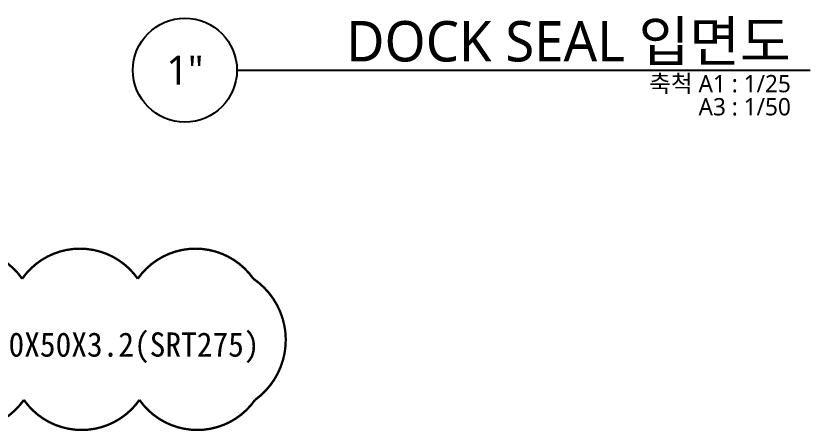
# Model space of a CAD drawing. Header units: millimetres. Extents: x 204328 to 274136, y -196910 to -178068.
# Drawn here: x 230637 to 234073, y -194390 to -192593 of the extents above; entities that cross this region are included whole.
import ezdxf
from ezdxf.enums import TextEntityAlignment as Align

# ---------------------------------------------------------------- set-up
doc = ezdxf.new("R2010")
doc.units = ezdxf.units.MM
for name, color, linetype, lineweight in [('A-MKXS-TEXT1', 3, 'Continuous', 25), ('A-XXXX-SYMB', 7, 'Continuous', 25), ('A-XXXX-TXT1', 3, 'Continuous', 25)]:
    doc.layers.add(name, color=color, linetype=linetype, lineweight=lineweight)
doc.layers.add('REV-202205', color=20, linetype='Continuous', lineweight=25, plot=False)
doc.styles.add('돋움체', font='')
doc.styles.add('맑은고딕', font='malgun.ttf')
doc.styles.get('돋움체').set_extended_font_data('DotumChe')

msp = doc.modelspace()

# ---------------------------------------------------------------- linework, layer by layer
at = {"layer": 'A-XXXX-SYMB'}
msp.add_line((231593.6, -192827.9), (234073, -192827.9), dxfattribs=at)
msp.add_circle((231368.6, -192827.9), 225, dxfattribs=at)
at = {"layer": 'REV-202205', "const_width": 10, "elevation": 0}
msp.add_lwpolyline([(231671.9, -194255.4, -0.520567), (231171.9, -194255.4, -0.520567), (230671.9, -194255.4, -0.520567), (230171.9, -194255.4, -0.520567), (229680.5, -194246.7, -0.520567), (229680.5, -193746.7, -0.520567), (230164.6, -193730.8, -0.520567), (230664.6, -193730.8, -0.520567), (231164.6, -193730.8, -0.520567), (231664.6, -193730.8, -0.520567)], format="xyb", close=True, dxfattribs=at)

# ---------------------------------------------------------------- texts
at = {"layer": 'A-MKXS-TEXT1', "color": 0, "insert": (229863.1, -194096.2, 0), "char_height": 105, "attachment_point": 7, "style": '돋움체'}
msp.add_mtext('OHC11:ㅁ-100X50X3.2(SRT275)', dxfattribs=at)
at = {"layer": 'A-XXXX-TXT1', "style": '맑은고딕'}
for s, height, p in [('DOCK SEAL 입면도', 175, (233989.6, -192702.9)), ('축척 A1 : 1/25', 75, (233989.6, -192886.2)), ('A3 : 1/50', 75, (233989.6, -192986.2))]:
    msp.add_text(s, height=height, dxfattribs=at).set_placement(p, align=Align.MIDDLE_RIGHT)
msp.add_text('1"', height=125, dxfattribs=at).set_placement((231368.6, -192827.9), align=Align.MIDDLE)

doc.saveas('drawing.dxf')
